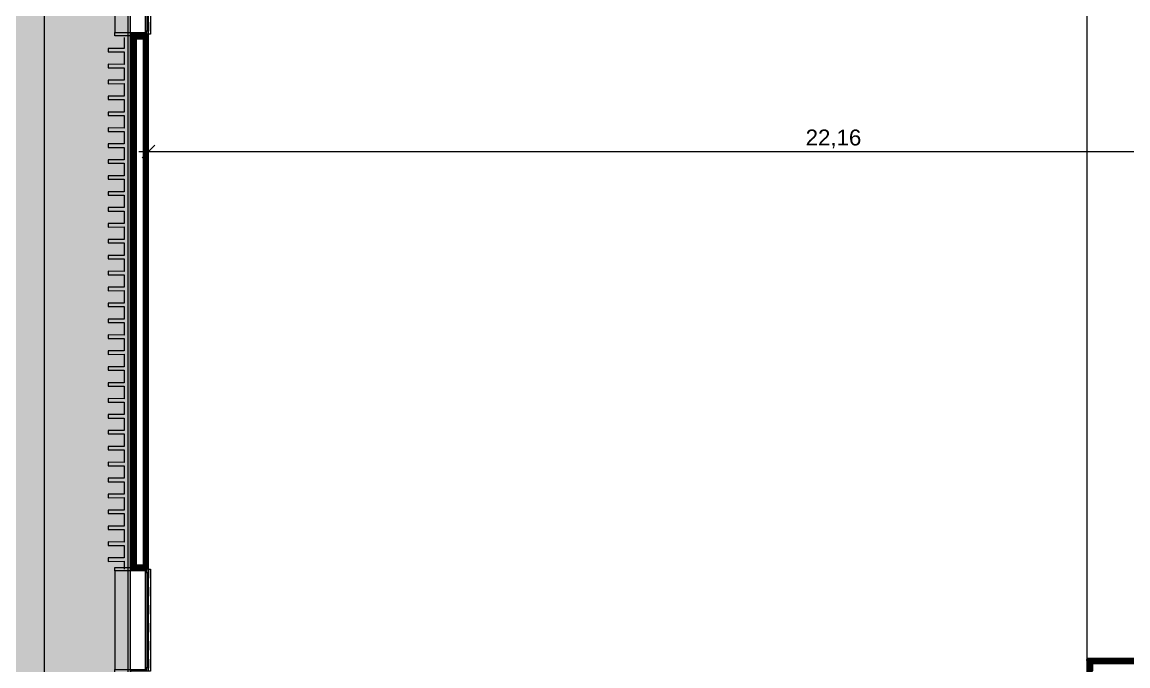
# Model space of a CAD drawing. Header units: millimetres. Extents: x 141848 to 1648660, y -821378 to -151356.
# Drawn here: x 379857 to 397217, y -206011 to -195903 of the extents above; entities that cross this region are included whole.
import ezdxf

# ---------------------------------------------------------------- set-up
doc = ezdxf.new("R2010")
doc.units = ezdxf.units.MM
doc.header["$MEASUREMENT"] = 0
doc.linetypes.add('Traits', pattern=[282.222223, 141.111112, -141.111112])
doc.linetypes.add('Wipeout_Contour', pattern=[1000, 0, -1000])
for name, color, linetype in [('Cotations - 1_100', 7, 'Continuous'), ('Fenêtres ARCHICAD', 7, 'Continuous'), ('Sols_ Dalles', 7, 'Continuous')]:
    doc.layers.add(name, color=color, linetype=linetype)
doc.styles.add('STYLE_GENERE_2', font='')
doc.styles.get('STYLE_GENERE_2').set_extended_font_data('Arial')
doc.dimstyles.new('STYLE_GENERE__1', dxfattribs={"dimtxt": 250, "dimasz": 190, "dimexe": 1.25, "dimexo": 0.625, "dimgap": 0, "dimtad": 1, "dimlfac": 0.001, "dimtxsty": 'STYLE_GENERE_2', "dimblk": 'ARROWHEAD_6', "dimblk1": 'ARROWHEAD_6', "dimblk2": 'ARROWHEAD_6', "dimcen": 2.5, "dimse1": 1, "dimse2": 1, "dimclrd": 7, "dimclre": 7, "dimclrt": 7, "dimazin": 3, "dimtfac": 1, "dimtmove": 0, "dimatfit": 3})
pattern_1 = [(45, (0, 175), (-55.684659, 55.684659), [0, -52.5, 0, -78.75]), (110, (175, 175), (74.000794, 26.934086), [0, -38.5, 0, -66.5])]
pattern_2 = [(45, (0, 0), (-7.07106781, 7.07106781), [])]

# ---------------------------------------------------------------- blocks, each defined once
blk = doc.blocks.new('Dalle_30_2', base_point=(380203, -171996))
at = {"layer": 'Sols_ Dalles', "linetype": 'Continuous', "lineweight": 0, "true_color": 0x2e271c}
blk.add_hatch(color=250, dxfattribs=at).paths.add_polyline_path([(380203, -171996), (380203, -230016), (380203, -260811), (415475, -260811), (415475, -260796), (415475, -258650), (415475, -258011), (415475, -222496), (405655, -222496), (405655, -218296), (415454, -218296), (415454, -204496), (412055, -204496), (412055, -201781), (412055, -189811), (436505, -189811), (436505, -253396), (436505, -253416), (437905, -253416), (437905, -253396), (437905, -188411), (410655, -188411), (410655, -200381), (410655, -205896), (414054, -205896), (414054, -216896), (404255, -216896), (404255, -223896), (414054, -223896), (414054, -258650), (414054, -259411), (382690, -259411), (381560, -259411), (381560, -231416), (381560, -173396), (462926, -173396), (462926, -253416), (464326, -253416), (464326, -171996)])
at = {"layer": 'Sols_ Dalles', "color": 250, "linetype": 'Continuous', "lineweight": 5, "true_color": 0x1f1f1f, "flags": 128}
for points in [[(381560, -259411), (381560, -231416), (381560, -173396), (462926, -173396), (462926, -253416)], [(464326, -253416), (464326, -171996), (380203, -171996), (380203, -230016), (380203, -260811)]]:
    blk.add_lwpolyline(points, dxfattribs=at)
blk = doc.blocks.new('Dalle_31_2', base_point=(360548, -295063))
at = {"linetype": 'Continuous', "lineweight": 0, "true_color": 0x6f6f6f}
h = blk.add_hatch(color=8, dxfattribs=at)
h.paths.add_polyline_path([(360548, -295063), (487920, -293827), (487920, -270903), (487463, -270903), (472886, -271041), (472886, -271062, 0.001346), (472886, -271073), (472897, -273095, -0.414214), (470908, -275106), (462184, -275106, -0.005189), (462131, -275116), (454148, -275196), (438771, -275253, -0.386553), (436573, -273475, -0.025189), (436562, -273329), (436569, -267730, -0.098562), (436800, -266944), (436817, -266952, -0.258849), (438655, -265606), (438653, -265587), (439337, -265587), (439337, -265687), (439337, -270687), (469237, -270687), (469237, -265687), (470908, -265687), (472605, -265687), (472605, -163738), (371863, -163738), (371863, -271041), (371883, -271041), (371883, -272001), (371883, -272001, -0.409427), (367883, -275935), (360548, -275935)])
h.paths.add_polyline_path([(377135, -260640), (373845, -260640), (373845, -248365), (373845, -243090), (373845, -242190), (377135, -242190)], flags=0)
h.paths.add_polyline_path([(380203, -193811), (380203, -171996), (431506, -171996), (464310, -171996), (464310, -262266), (464310, -262366), (438594, -262351), (437926, -262351), (436550, -262351), (436550, -189811), (412055, -189811), (412055, -201781), (412055, -204496), (415454, -204496), (415454, -208496), (415454, -218296), (405655, -218296), (405655, -222496), (415475, -222496), (415475, -260811), (380203, -260811), (380203, -230016)], flags=0)
h.paths.add_polyline_path([(381437, -269434, -0.090319), (381558, -268728, -0.201449), (382612, -267593, -0.104211), (383418, -267415), (384017, -267409, -0.104045), (384825, -267571, -0.238255), (385984, -268953, -0.055189), (386036, -269390), (386038, -269611), (386051, -270890), (385792, -271893, -0.267949), (384070, -272909), (383470, -272915, -0.193717), (382079, -272370, -0.070569), (381728, -271931, -0.131652), (381451, -270934)], flags=0)
h.paths.add_polyline_path([(392017, -273452), (392030, -267378, -0.380557), (394017, -265610), (394094, -265610), (394094, -270610), (409094, -270610), (409094, -265610), (414056, -265610, -0.414214), (415556, -267110), (415556, -273661, -0.345502), (413837, -275433), (394027, -275599, -0.415791), (392017, -273599)], flags=0)
h.paths.add_polyline_path([(424210, -271504, -0.134474), (423930, -270485), (423930, -268985, -0.414214), (425930, -266985), (426530, -266985, -0.414214), (428530, -268985), (428530, -270485, -0.12882), (428274, -271466, -0.270936), (426530, -272485), (425930, -272485, -0.26498)], flags=0)
at = {"color": 9, "linetype": 'Continuous', "lineweight": 5, "flags": 128}
blk.add_lwpolyline([(380203, -193811), (380203, -230016), (380203, -260811), (415475, -260811), (415475, -222496), (405655, -222496), (405655, -218296), (415454, -218296), (415454, -208496), (415454, -204496), (412055, -204496), (412055, -201781), (412055, -189811), (436550, -189811), (436550, -262351), (437926, -262351), (438594, -262351), (464310, -262366), (464310, -262266), (464310, -171996), (431506, -171996), (380203, -171996)], close=True, dxfattribs=at)
blk = doc.blocks.new('Fenêtre 25_2')
at = {"layer": 'Fenêtres ARCHICAD', "color": 7, "linetype": 'Continuous', "lineweight": 5}
for p, q in [((-775, 480), (-825, 480)), ((-825, 480), (-825, 230)), ((-775, 480), (775, 480)), ((-775, 230), (-775, 480)), ((825, 480), (775, 480)), ((775, 480), (775, 230)), ((825, 230), (825, 480)), ((-825, 230), (-775, 230)), ((-825, 230), (-800, 230)), ((-825, 230), (-800, 230)), ((-775, 230), (-800, 230)), ((-800, 230), (-800, 0)), ((-800, 215), (-800, 230)), ((-800, 215), (-800, 230)), ((-800, 145), (-800, 215)), ((-800, 145), (-800, 215)), ((-800, 145), (-800, 215)), ((-800, 145), (-800, 215)), ((-775, 0), (-775, 230)), ((800, 230), (775, 230)), ((775, 230), (775, 0)), ((775, 230), (825, 230)), ((800, 0), (800, 230)), ((800, 215), (800, 230)), ((800, 215), (800, 230)), ((800, 230), (825, 230)), ((800, 230), (825, 230)), ((800, 145), (800, 215)), ((800, 145), (800, 215)), ((800, 145), (800, 215)), ((800, 145), (800, 215)), ((-800, 0), (-775, 0)), ((775, 0), (800, 0)), ((-800, -20), (800, -20)), ((-800, -50), (-800, -83)), ((-800, -83), (800, -83)), ((800, -83), (800, -50))]:
    blk.add_line(p, q, dxfattribs=at)
at = {"layer": 'Fenêtres ARCHICAD', "color": 7, "linetype": 'Traits', "lineweight": 5}
blk.add_line((-800, -50), (800, -50), dxfattribs=at)
at = {"color": 254, "linetype": 'Wipeout_Contour', "lineweight": 0, "ltscale": 3003.33026}
blk.add_wipeout([(-750, 0), (-750, -50), (750, -50), (750, 0)], dxfattribs=at).dxf.layer = 'Fenêtres ARCHICAD'
at = {"layer": 'Fenêtres ARCHICAD', "color": 7, "linetype": 'Continuous', "lineweight": 5}
for p, q in [((-800, 35), (-800, 145)), ((-800, 35), (-800, 145)), ((-800, 35), (-800, 145)), ((-800, 35), (-800, 145)), ((-800, 0), (-800, 35)), ((-800, 0), (-800, 35)), ((-800, 0), (-750, 0)), ((-800, -35), (-800, 0)), ((-800, -35), (-800, 0)), ((-750, 0), (-750, -50)), ((-750, 0), (750, 0)), ((750, -50), (750, 0)), ((750, 0), (800, 0)), ((800, 35), (800, 145)), ((800, 35), (800, 145)), ((800, 35), (800, 145)), ((800, 35), (800, 145)), ((800, 0), (800, 35)), ((800, 0), (800, 35)), ((800, -35), (800, 0)), ((800, -35), (800, 0)), ((-800, -50), (-800, -35)), ((-800, -50), (-800, -35)), ((-750, -50), (-800, -50)), ((-750, -25), (750, -25)), ((750, -50), (-750, -50)), ((800, -50), (750, -50)), ((800, -50), (800, -35)), ((800, -50), (800, -35))]:
    blk.add_line(p, q, dxfattribs=at)
blk = doc.blocks.new('Mur_184_2', base_point=(381560, -188434))
at = {"color": 254, "linetype": 'Wipeout_Contour', "lineweight": 0, "ltscale": 1723832.224629944}
blk.add_wipeout([(381575, -196093), (381560, -196093), (381560, -204493), (381575, -204493)], dxfattribs=at)
at = {"linetype": 'Continuous', "lineweight": 5, "true_color": 0x5f5f5f}
h = blk.add_hatch(dxfattribs=at)
h.set_pattern_fill('Enduit_0002', color=251, style=0, pattern_type=2)
h.set_pattern_definition(pattern_1)
h.paths.add_polyline_path([(381575, -196093), (381560, -196093), (381560, -204493), (381575, -204493)])
at = {"color": 254, "linetype": 'Wipeout_Contour', "lineweight": 0, "ltscale": 1723981.686951831}
blk.add_wipeout([(381575, -196093), (381575, -204493), (381645, -204423), (381645, -196163)], dxfattribs=at)
at = {"linetype": 'Continuous', "lineweight": 5, "true_color": 0x5f5f5f}
h = blk.add_hatch(dxfattribs=at)
h.set_pattern_fill('Briques_terre_cuite__int_94', color=251, style=0, pattern_type=2)
h.set_pattern_definition(pattern_2)
h.paths.add_polyline_path([(381575, -196093), (381575, -204493), (381645, -204423), (381645, -196163)])
at = {"color": 254, "linetype": 'Wipeout_Contour', "lineweight": 0, "ltscale": 1724299.392218971}
blk.add_wipeout([(381755, -196163), (381645, -196163), (381645, -204423), (381755, -204423)], dxfattribs=at)
at = {"color": 254, "linetype": 'Wipeout_Contour', "lineweight": 0, "ltscale": 1724770.831935868}
blk.add_wipeout([(381825, -196093), (381825, -204493), (381840, -204493), (381840, -196093)], dxfattribs=at)
at = {"linetype": 'Continuous', "lineweight": 5, "true_color": 0x5f5f5f}
h = blk.add_hatch(dxfattribs=at)
h.set_pattern_fill('Enduit_0002', color=251, style=0, pattern_type=2)
h.set_pattern_definition(pattern_1)
h.paths.add_polyline_path([(381825, -196093), (381825, -204493), (381840, -204493), (381840, -196093)])
at = {"color": 254, "linetype": 'Wipeout_Contour', "lineweight": 0, "ltscale": 1724620.29232824}
blk.add_wipeout([(381755, -196093), (381755, -204493), (381825, -204493), (381825, -196093)], dxfattribs=at)
at = {"linetype": 'Continuous', "lineweight": 5, "true_color": 0x5f5f5f}
h = blk.add_hatch(dxfattribs=at)
h.set_pattern_fill('Briques_terre_cuite__int_94', color=251, style=0, pattern_type=2)
h.set_pattern_definition(pattern_2)
h.paths.add_polyline_path([(381755, -196093), (381755, -204493), (381825, -204493), (381825, -196093)])
at = {"color": 254, "linetype": 'Wipeout_Contour', "lineweight": 0, "ltscale": 1716497.020498943}
blk.add_wipeout([(381645, -196163), (381755, -196163), (381755, -196093), (381575, -196093)], dxfattribs=at)
at = {"color": 254, "linetype": 'Wipeout_Contour', "lineweight": 0, "ltscale": 1731979.220451217}
blk.add_wipeout([(381645, -204423), (381575, -204493), (381755, -204493), (381755, -204423)], dxfattribs=at)
at = {"linetype": 'Continuous', "lineweight": 5, "true_color": 0x5f5f5f}
h = blk.add_hatch(dxfattribs=at)
h.set_pattern_fill('Briques_terre_cuite__int_94', color=251, style=0, pattern_type=2)
h.set_pattern_definition(pattern_2)
h.paths.add_polyline_path([(381645, -196163), (381755, -196163), (381755, -196093), (381575, -196093)])
h = blk.add_hatch(dxfattribs=at)
h.set_pattern_fill('Briques_terre_cuite__int_94', color=251, style=0, pattern_type=2)
h.set_pattern_definition(pattern_2)
h.paths.add_polyline_path([(381645, -204423), (381575, -204493), (381755, -204493), (381755, -204423)])
at = {"color": 7, "linetype": 'Continuous', "lineweight": 5}
for p, q in [((381560, -196093), (381560, -196118)), ((381575, -196093), (381560, -196093)), ((381575, -196093), (381575, -204493)), ((381645, -196093), (381575, -196093)), ((381645, -196093), (381575, -196093)), ((381755, -196093), (381645, -196093)), ((381755, -196093), (381645, -196093)), ((381645, -196163), (381645, -204423)), ((381645, -196163), (381755, -196163)), ((381790, -196093), (381755, -196093)), ((381755, -196163), (381755, -204423)), ((381825, -196093), (381790, -196093)), ((381825, -204493), (381825, -196093)), ((381840, -196093), (381825, -196093)), ((381560, -204468), (381560, -204493)), ((381575, -204493), (381560, -204493)), ((381645, -204493), (381575, -204493)), ((381645, -204493), (381575, -204493)), ((381645, -204423), (381755, -204423)), ((381755, -204493), (381645, -204493)), ((381755, -204493), (381645, -204493)), ((381790, -204493), (381755, -204493)), ((381825, -204493), (381790, -204493)), ((381840, -204493), (381825, -204493))]:
    blk.add_line(p, q, dxfattribs=at)
at = {"color": 7, "linetype": 'Continuous', "lineweight": 5, "flags": 128}
for points in [[(381560, -196093), (381560, -204493)], [(381840, -204493), (381840, -196093)]]:
    blk.add_lwpolyline(points, dxfattribs=at)
at = {"layer": 'Fenêtres ARCHICAD', "color": 7, "linetype": 'Continuous', "lineweight": 5, "xscale": -1, "zscale": 1000, "rotation": 89.99999999999991}
for p in [(381790, -195293), (381790, -205293)]:
    blk.add_blockref('Fenêtre 25_2', p, dxfattribs=at)
blk = doc.blocks.new('Mur_194_2', base_point=(396575, -205896))
at = {"color": 254, "linetype": 'Wipeout_Contour', "lineweight": 0, "ltscale": 1340543.712609688}
blk.add_wipeout([(396590, -205911), (396575, -205896), (396575, -205911)], dxfattribs=at)
at = {"linetype": 'Continuous', "lineweight": 5, "true_color": 0x5f5f5f}
h = blk.add_hatch(dxfattribs=at)
h.set_pattern_fill('Enduit_0002', color=251, style=0, pattern_type=2)
h.set_pattern_definition(pattern_1)
h.paths.add_polyline_path([(396590, -205911), (396575, -205896), (396575, -205911)])
at = {"color": 254, "linetype": 'Wipeout_Contour', "lineweight": 0, "ltscale": 1340703.891809104}
blk.add_wipeout([(396660, -205981), (396590, -205911), (396590, -205981)], dxfattribs=at)
at = {"linetype": 'Continuous', "lineweight": 5, "true_color": 0x5f5f5f}
h = blk.add_hatch(dxfattribs=at)
h.set_pattern_fill('Briques_terre_cuite__int_94', color=251, style=0, pattern_type=2)
h.set_pattern_definition(pattern_2)
h.paths.add_polyline_path([(396660, -205981), (396590, -205911), (396590, -205981)])
at = {"color": 254, "linetype": 'Wipeout_Contour', "lineweight": 0, "ltscale": 1341059.419599958}
blk.add_wipeout([(396770, -206091), (396660, -205981), (396660, -206091)], dxfattribs=at)
at = {"color": 254, "linetype": 'Wipeout_Contour', "lineweight": 0, "ltscale": 1800592.239460326}
blk.add_wipeout([(396590, -205911), (403996, -205911), (403996, -205896), (396590, -205896)], dxfattribs=at)
at = {"linetype": 'Continuous', "lineweight": 5, "true_color": 0x5f5f5f}
h = blk.add_hatch(dxfattribs=at)
h.set_pattern_fill('Enduit_0002', color=251, style=0, pattern_type=2)
h.set_pattern_definition(pattern_1)
h.paths.add_polyline_path([(396590, -205911), (403996, -205911), (403996, -205896), (396590, -205896)])
at = {"color": 254, "linetype": 'Wipeout_Contour', "lineweight": 0, "ltscale": 1340548.765117391}
blk.add_wipeout([(396590, -205896), (396575, -205896), (396590, -205911)], dxfattribs=at)
at = {"linetype": 'Continuous', "lineweight": 5, "true_color": 0x5f5f5f}
h = blk.add_hatch(dxfattribs=at)
h.set_pattern_fill('Enduit_0002', color=251, style=0, pattern_type=2)
h.set_pattern_definition(pattern_1)
h.paths.add_polyline_path([(396590, -205896), (396575, -205896), (396590, -205911)])
at = {"color": 254, "linetype": 'Wipeout_Contour', "lineweight": 0, "ltscale": 1800820.990453616}
blk.add_wipeout([(396660, -205981), (404011, -205981), (404011, -205911), (396660, -205911)], dxfattribs=at)
at = {"linetype": 'Continuous', "lineweight": 5, "true_color": 0x5f5f5f}
h = blk.add_hatch(dxfattribs=at)
h.set_pattern_fill('Briques_terre_cuite__int_94', color=251, style=0, pattern_type=2)
h.set_pattern_definition(pattern_2)
h.paths.add_polyline_path([(396660, -205981), (404011, -205981), (404011, -205911), (396660, -205911)])
at = {"color": 254, "linetype": 'Wipeout_Contour', "lineweight": 0, "ltscale": 1340732.410093152}
blk.add_wipeout([(396660, -205911), (396590, -205911), (396660, -205981)], dxfattribs=at)
at = {"color": 254, "linetype": 'Wipeout_Contour', "lineweight": 0, "ltscale": 1801305.67495809}
blk.add_wipeout([(396770, -206091), (404081, -206091), (404081, -205981), (396770, -205981)], dxfattribs=at)
at = {"linetype": 'Continuous', "lineweight": 5, "true_color": 0x5f5f5f}
h = blk.add_hatch(dxfattribs=at)
h.set_pattern_fill('Briques_terre_cuite__int_94', color=251, style=0, pattern_type=2)
h.set_pattern_definition(pattern_2)
h.paths.add_polyline_path([(396660, -205911), (396590, -205911), (396660, -205981)])
at = {"color": 254, "linetype": 'Wipeout_Contour', "lineweight": 0, "ltscale": 1341104.991735137}
blk.add_wipeout([(396770, -205981), (396660, -205981), (396770, -206091)], dxfattribs=at)
at = {"color": 7, "linetype": 'Continuous', "lineweight": 5}
for p, q in [((396590, -205911), (396590, -205981)), ((396660, -205911), (396590, -205911)), ((404011, -205911), (396660, -205911)), ((396660, -205981), (396660, -206091)), ((396770, -205981), (396660, -205981)), ((404081, -205981), (396770, -205981))]:
    blk.add_line(p, q, dxfattribs=at)
at = {"color": 7, "linetype": 'Continuous', "lineweight": 5, "flags": 128}
for points in [[(396575, -205896), (396575, -205911)], [(403996, -205896), (396575, -205896)]]:
    blk.add_lwpolyline(points, dxfattribs=at)
blk = doc.blocks.new('Mur_197_2', base_point=(396575, -216896))
at = {"color": 254, "linetype": 'Wipeout_Contour', "lineweight": 0, "ltscale": 1788424.885560922}
blk.add_wipeout([(396590, -207011), (396590, -205911), (396575, -205911), (396575, -207011)], dxfattribs=at)
at = {"linetype": 'Continuous', "lineweight": 5, "true_color": 0x5f5f5f}
h = blk.add_hatch(dxfattribs=at)
h.set_pattern_fill('Enduit_0002', color=251, style=0, pattern_type=2)
h.set_pattern_definition(pattern_1)
h.paths.add_polyline_path([(396590, -207011), (396590, -205911), (396575, -205911), (396575, -207011)])
at = {"color": 254, "linetype": 'Wipeout_Contour', "lineweight": 0, "ltscale": 1788654.075103618}
blk.add_wipeout([(396660, -207026), (396660, -205981), (396590, -205981), (396590, -207026)], dxfattribs=at)
at = {"linetype": 'Continuous', "lineweight": 5, "true_color": 0x5f5f5f}
h = blk.add_hatch(dxfattribs=at)
h.set_pattern_fill('Briques_terre_cuite__int_94', color=251, style=0, pattern_type=2)
h.set_pattern_definition(pattern_2)
h.paths.add_polyline_path([(396660, -207026), (396660, -205981), (396590, -205981), (396590, -207026)])
at = {"color": 7, "linetype": 'Continuous', "lineweight": 5}
for p, q in [((396590, -205911), (396590, -205981)), ((396590, -205981), (396590, -207026)), ((396660, -205981), (396660, -206091))]:
    blk.add_line(p, q, dxfattribs=at)
at = {"color": 7, "linetype": 'Continuous', "lineweight": 5, "flags": 128}
blk.add_lwpolyline([(396575, -205911), (396575, -207011)], dxfattribs=at)
blk = doc.blocks.new('Tôle profilée 25')
at = {"color": 7, "linetype": 'Continuous', "lineweight": 5}
for p, q in [((0, 8347.3), (0, 8176.5)), ((-250, 8177.5), (-250, 8150)), ((0, 8176.5), (-250, 8177.5)), ((-250, 8150), (-250, 8122.5)), ((-250, 8122.5), (0, 8123.5)), ((0, 8123.5), (0, 7926.5)), ((-250, 7927.5), (-250, 7900)), ((0, 7926.5), (-250, 7927.5)), ((-250, 7900), (-250, 7872.5)), ((-250, 7872.5), (0, 7873.5)), ((0, 7873.5), (0, 7676.5)), ((-250, 7677.5), (-250, 7650)), ((0, 7676.5), (-250, 7677.5)), ((-250, 7650), (-250, 7622.5)), ((-250, 7622.5), (0, 7623.5)), ((0, 7623.5), (0, 7426.5)), ((-250, 7427.5), (-250, 7400)), ((0, 7426.5), (-250, 7427.5)), ((-250, 7400), (-250, 7372.5)), ((-250, 7372.5), (0, 7373.5)), ((0, 7373.5), (0, 7176.5)), ((-250, 7177.5), (-250, 7150)), ((0, 7176.5), (-250, 7177.5)), ((-250, 7150), (-250, 7122.5)), ((-250, 7122.5), (0, 7123.5)), ((0, 7123.5), (0, 6926.5)), ((-250, 6927.5), (-250, 6900)), ((0, 6926.5), (-250, 6927.5)), ((-250, 6900), (-250, 6872.5)), ((-250, 6872.5), (0, 6873.5)), ((0, 6873.5), (0, 6676.5)), ((-250, 6677.5), (-250, 6650)), ((0, 6676.5), (-250, 6677.5)), ((-250, 6650), (-250, 6622.5)), ((-250, 6622.5), (0, 6623.5)), ((0, 6623.5), (0, 6426.5)), ((-250, 6427.5), (-250, 6400)), ((0, 6426.5), (-250, 6427.5)), ((-250, 6400), (-250, 6372.5)), ((-250, 6372.5), (0, 6373.5)), ((0, 6373.5), (0, 6176.5)), ((-250, 6177.5), (-250, 6150)), ((0, 6176.5), (-250, 6177.5)), ((-250, 6150), (-250, 6122.5)), ((-250, 6122.5), (0, 6123.5)), ((0, 6123.5), (0, 5926.5)), ((-250, 5927.5), (-250, 5900)), ((0, 5926.5), (-250, 5927.5)), ((-250, 5900), (-250, 5872.5)), ((-250, 5872.5), (0, 5873.5)), ((0, 5873.5), (0, 5676.5)), ((-250, 5677.5), (-250, 5650)), ((0, 5676.5), (-250, 5677.5)), ((-250, 5650), (-250, 5622.5)), ((-250, 5622.5), (0, 5623.5)), ((0, 5623.5), (0, 5426.5)), ((-250, 5427.5), (-250, 5400)), ((0, 5426.5), (-250, 5427.5)), ((-250, 5400), (-250, 5372.5)), ((-250, 5372.5), (0, 5373.5)), ((0, 5373.5), (0, 5176.5)), ((-250, 5177.5), (-250, 5150)), ((0, 5176.5), (-250, 5177.5)), ((-250, 5150), (-250, 5122.5)), ((-250, 5122.5), (0, 5123.5)), ((0, 5123.5), (0, 4926.5)), ((-250, 4927.5), (-250, 4900)), ((0, 4926.5), (-250, 4927.5)), ((-250, 4900), (-250, 4872.5)), ((-250, 4872.5), (0, 4873.5)), ((0, 4873.5), (0, 4676.5)), ((-250, 4677.5), (-250, 4650)), ((0, 4676.5), (-250, 4677.5)), ((-250, 4650), (-250, 4622.5)), ((-250, 4622.5), (0, 4623.5)), ((0, 4623.5), (0, 4426.5)), ((-250, 4427.5), (-250, 4400)), ((0, 4426.5), (-250, 4427.5)), ((-250, 4400), (-250, 4372.5)), ((-250, 4372.5), (0, 4373.5)), ((0, 4373.5), (0, 4176.5)), ((-250, 4177.5), (-250, 4150)), ((0, 4176.5), (-250, 4177.5)), ((-250, 4150), (-250, 4122.5)), ((-250, 4122.5), (0, 4123.5)), ((0, 4123.5), (0, 3926.5)), ((-250, 3927.5), (-250, 3900)), ((0, 3926.5), (-250, 3927.5)), ((-250, 3900), (-250, 3872.5)), ((-250, 3872.5), (0, 3873.5)), ((0, 3873.5), (0, 3676.5)), ((-250, 3677.5), (-250, 3650)), ((0, 3676.5), (-250, 3677.5)), ((-250, 3650), (-250, 3622.5)), ((-250, 3622.5), (0, 3623.5)), ((0, 3623.5), (0, 3426.5)), ((-250, 3427.5), (-250, 3400)), ((0, 3426.5), (-250, 3427.5)), ((-250, 3400), (-250, 3372.5)), ((-250, 3372.5), (0, 3373.5)), ((0, 3373.5), (0, 3176.5)), ((-250, 3177.5), (-250, 3150)), ((0, 3176.5), (-250, 3177.5)), ((-250, 3150), (-250, 3122.5)), ((-250, 3122.5), (0, 3123.5)), ((0, 3123.5), (0, 2926.5)), ((-250, 2927.5), (-250, 2900)), ((0, 2926.5), (-250, 2927.5)), ((-250, 2900), (-250, 2872.5)), ((-250, 2872.5), (0, 2873.5)), ((0, 2873.5), (0, 2676.5)), ((-250, 2677.5), (-250, 2650)), ((0, 2676.5), (-250, 2677.5)), ((-250, 2650), (-250, 2622.5)), ((-250, 2622.5), (0, 2623.5)), ((0, 2623.5), (0, 2426.5)), ((-250, 2427.5), (-250, 2400)), ((0, 2426.5), (-250, 2427.5)), ((-250, 2400), (-250, 2372.5)), ((-250, 2372.5), (0, 2373.5)), ((0, 2373.5), (0, 2176.5)), ((-250, 2177.5), (-250, 2150)), ((0, 2176.5), (-250, 2177.5)), ((-250, 2150), (-250, 2122.5)), ((-250, 2122.5), (0, 2123.5)), ((0, 2123.5), (0, 1926.5)), ((-250, 1927.5), (-250, 1900)), ((0, 1926.5), (-250, 1927.5)), ((-250, 1900), (-250, 1872.5)), ((-250, 1872.5), (0, 1873.5)), ((0, 1873.5), (0, 1676.5)), ((-250, 1677.5), (-250, 1650)), ((0, 1676.5), (-250, 1677.5)), ((-250, 1650), (-250, 1622.5)), ((-250, 1622.5), (0, 1623.5)), ((0, 1623.5), (0, 1426.5)), ((-250, 1427.5), (-250, 1400)), ((0, 1426.5), (-250, 1427.5)), ((-250, 1400), (-250, 1372.5)), ((-250, 1372.5), (0, 1373.5)), ((0, 1373.5), (0, 1176.5)), ((-250, 1177.5), (-250, 1150)), ((0, 1176.5), (-250, 1177.5)), ((-250, 1150), (-250, 1122.5)), ((-250, 1122.5), (0, 1123.5)), ((0, 1123.5), (0, 926.5)), ((-250, 927.5), (-250, 900)), ((0, 926.5), (-250, 927.5)), ((-250, 900), (-250, 872.5)), ((-250, 872.5), (0, 873.5)), ((0, 873.5), (0, 676.5)), ((-250, 677.5), (-250, 650)), ((0, 676.5), (-250, 677.5)), ((-250, 650), (-250, 622.5)), ((-250, 622.5), (0, 623.5)), ((0, 623.5), (0, 426.5)), ((-250, 427.5), (-250, 400)), ((0, 426.5), (-250, 427.5)), ((-250, 400), (-250, 372.5)), ((-250, 372.5), (0, 373.5)), ((0, 373.5), (0, 176.5)), ((-250, 177.5), (-250, 150)), ((0, 176.5), (-250, 177.5)), ((-250, 150), (-250, 122.5)), ((-250, 122.5), (0, 123.5)), ((0, 123.5), (0, 0))]:
    blk.add_line(p, q, dxfattribs=at)
blk = doc.blocks.new('*D992')
at = {"layer": 'Cotations - 1_100', "color": 7, "linetype": 'Continuous', "lineweight": 5}
for p, q in [((381940, -197836), (381740, -198036)), ((381840, -198123), (381840, -197748)), ((404096, -197836), (403896, -198036)), ((403996, -198123), (403996, -197748)), ((381690, -197936), (381840, -197936)), ((381840, -197936), (403996, -197936))]:
    blk.add_line(p, q, dxfattribs=at)
at = {"layer": 'Cotations - 1_100', "color": 7, "lineweight": 5, "char_height": 250, "attachment_point": 7, "style": 'STYLE_GENERE_2'}
for s, insert in [('\\A1;{\\pql;\\fArial|b0|i0|c0|p38;22,16}', (392158, -197886)), ('\\A1;{\\pql;\\fArial|b0|i0|c0|p38;0,26}', (403230, -197886))]:
    blk.add_mtext(s, dxfattribs=dict(at, insert=insert))
blk = doc.blocks.new('ARROWHEAD_6')
at = {"color": 0, "linetype": 'Continuous', "lineweight": 0}
for p, q in [((0, 0), (-1, 0)), ((-0.5, -0.5), (0.5, 0.5))]:
    blk.add_line(p, q, dxfattribs=at)

msp = doc.modelspace()

# ---------------------------------------------------------------- linework, layer by layer
at = {"layer": 'Sols_ Dalles', "color": 7, "linetype": 'Continuous', "lineweight": 5, "flags": 128}
msp.add_lwpolyline([(381519.953, -188437.176), (396575.061, -188437.176), (396575.061, -231395.57), (381519.953, -231395.57)], close=True, dxfattribs=at)

# ---------------------------------------------------------------- block references
at = {"color": 9, "linetype": 'Continuous', "lineweight": 5}
msp.add_blockref('Dalle_31_2', (360547.961, -295062.571), dxfattribs=at)
at = {"layer": 'Sols_ Dalles', "color": 250, "linetype": 'Continuous', "lineweight": 5, "true_color": 0x1f1f1f}
msp.add_blockref('Dalle_30_2', (380202.952, -171995.57), dxfattribs=at)

# ---------------------------------------------------------------- next in the draw order: block references
at = {"color": 7, "lineweight": 5}
for name, p in [('Mur_184_2', (381560.201, -188433.997)), ('Mur_194_2', (396575.061, -205895.57))]:
    msp.add_blockref(name, p, dxfattribs=at)

# ---------------------------------------------------------------- next in the draw order: block references
at = {"color": 7, "linetype": 'Continuous', "lineweight": 5, "zscale": 1000}
msp.add_blockref('Tôle profilée 25', (381460.201, -204492.548), dxfattribs=at)
at = {"color": 7, "lineweight": 5}
msp.add_blockref('Mur_197_2', (396575.061, -216895.57), dxfattribs=at)

# ---------------------------------------------------------------- next in the draw order: dimensions: what is measured, and where the dimension line sits
at = {"layer": 'Cotations - 1_100', "color": 7, "linetype": 'Continuous', "lineweight": 5}
dim = msp.add_linear_dim(base=(403995.553, -197935.994), p1=(381840.201, -188713.997), p2=(403995.553, -196220.957), dimstyle='STYLE_GENERE__1', dxfattribs=at)
dim.commit()
dim.dimension.update_dxf_attribs({"geometry": '*D992', "text_midpoint": (392577.877, -197760.994), "dimtype": 160})

doc.saveas('drawing.dxf')
